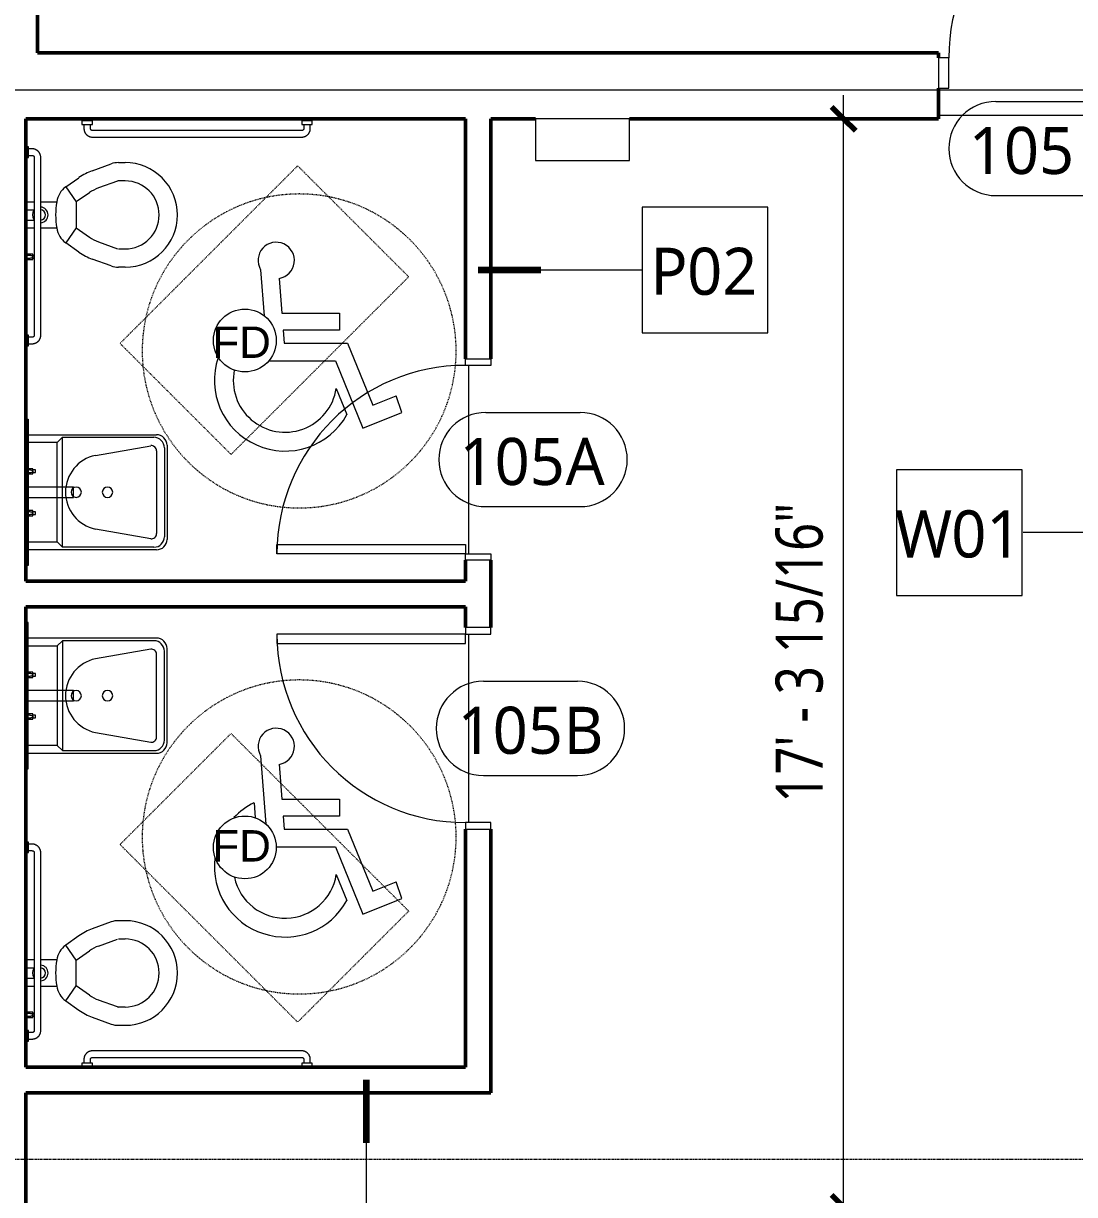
# Model space of a CAD drawing. Header units: inches. Extents: x -1548 to 1644, y -860 to 924.
# Drawn here: x -469.8 to -269, y 223.7 to 447.5 of the extents above; entities that cross this region are included whole.
import ezdxf

# ---------------------------------------------------------------- set-up
doc = ezdxf.new("R2010")
doc.units = ezdxf.units.IN
doc.header["$MEASUREMENT"] = 0
doc.linetypes.add('Dash', pattern=[0.25, 0.125, -0.125])
doc.linetypes.add('Grid Line', pattern=[0.875, 0.5, -0.125, 0.125, -0.125])
for name, color, linetype, lineweight in [('A-ANNO-DIMS', 211, 'Continuous', 9), ('A-ANNO-DIMS-96', 211, 'Continuous', 9), ('A-ANNO-NOTE', 131, 'Continuous', 9), ('A-DOOR', 31, 'Continuous', 13), ('A-DOOR-FRAM', 31, 'Continuous', 20), ('A-DOOR-IDEN', 31, 'Continuous', 9), ('A-FLOR', 192, 'Continuous', 13), ('A-WALL', 113, 'Continuous', 13), ('A-WALL-IDEN', 211, 'Continuous', 9), ('E-ARBL-BNDY', 71, 'Continuous', 9), ('I-WALL', 2, 'Continuous', 13), ('P-EQPM', 6, 'Continuous', 9), ('P-SANR-FIXT', 6, 'Continuous', 9), ('Q-SPCQ', 91, 'Continuous', 9), ('S-GRID', 1, 'Continuous', 9)]:
    doc.layers.add(name, color=color, linetype=linetype, lineweight=lineweight)
doc.styles.add('Arial_1', font='arial.ttf', dxfattribs={"height": 6})
doc.styles.add('Trebuchet MS', font='trebuc.ttf', dxfattribs={"width": 0.8, "height": 9})
doc.styles.add('Trebuchet MS_1', font='trebuc.ttf', dxfattribs={"height": 9})
doc.dimstyles.new('Linear_-_3_32__Trebuchet_MS', dxfattribs={"dimscale": 12, "dimtxt": 9.278558, "dimasz": 0.375, "dimexe": 0.5, "dimexo": 0.5, "dimgap": 0.125, "dimtad": 1, "dimdec": 4, "dimrnd": 0.0625, "dimzin": 3, "dimdsep": 46, "dimlunit": 4, "dimtxsty": 'Trebuchet MS', "dimblk1": 'OBLIQUE', "dimblk2": 'OBLIQUE', "dimsah": 1, "dimcen": 0.09, "dimdle": 0.375, "dimazin": 0, "dimtfac": 1, "dimtdec": 4, "dimtix": 1, "dimtmove": 0, "dimatfit": 3, "dimfxl": 1, "dimtvp": 1, "dimfrac": 2, "dimtolj": 1, "dimtzin": 0, "dimarcsym": 2})

# ---------------------------------------------------------------- blocks, each defined once
blk = doc.blocks.new('Snowdon Towers Sample Electrical_rvt-1-L1')
at = {"layer": 'E-ARBL-BNDY', "color": 253}
blk.add_line((107, 434.81), (-476.38, 434.81), dxfattribs=at)
blk = doc.blocks.new('SinkConnection - Retail Sink-V88-L1')
at = {"layer": 'P-SANR-FIXT', "color": 7}
for p, q in [((-4.5, -0.62), (-4.5, -2)), ((-4.5, -2), (-3.5, -2)), ((-4.25, -2), (-4.25, -2.5)), ((-3.75, -2.5), (-3.75, -2)), ((-3.5, -2), (-3.5, -0.62)), ((-1, -0.62), (-1, -9.75)), ((1, -9.75), (1, -0.62)), ((3.5, -0.62), (3.5, -2)), ((3.5, -2), (4.5, -2)), ((3.75, -2), (3.75, -2.5)), ((4.25, -2.5), (4.25, -2)), ((4.5, -2), (4.5, -0.62)), ((-4.25, -2.5), (-4.24, -2.5)), ((-4.25, -2.5), (-3.75, -2.5)), ((-3.76, -2.5), (-3.75, -2.5)), ((3.75, -2.5), (4.25, -2.5)), ((3.75, -2.5), (3.76, -2.5)), ((4.24, -2.5), (4.25, -2.5)), ((-1, -9.75), (1, -9.75))]:
    blk.add_line(p, q, dxfattribs=at)
at = {"layer": 'P-SANR-FIXT', "color": 7, "flags": 128}
for points in [[(-4.15, -0.64), (-4.18, -0.72), (-4.2, -0.81), (-4.22, -0.91), (-4.24, -1.02), (-4.25, -1.13), (-4.25, -1.25), (-4.25, -1.37), (-4.24, -1.48), (-4.22, -1.59), (-4.2, -1.69), (-4.18, -1.78), (-4.15, -1.86), (-4.11, -1.92), (-4.08, -1.96), (-4.04, -1.99), (-4, -2)], [(-4, -2), (-4.04, -1.99), (-4.08, -1.96)], [(-4, -2), (-3.96, -1.99), (-3.92, -1.96), (-3.89, -1.92), (-3.85, -1.86), (-3.82, -1.78), (-3.8, -1.69), (-3.78, -1.59), (-3.76, -1.48), (-3.75, -1.37), (-3.75, -1.25), (-3.75, -1.13), (-3.76, -1.02), (-3.78, -0.91), (-3.8, -0.81), (-3.82, -0.72), (-3.85, -0.64)], [(-3.89, -1.92), (-3.92, -1.96), (-3.96, -1.99), (-4, -2)], [(3.85, -0.64), (3.82, -0.72), (3.8, -0.81), (3.78, -0.91), (3.76, -1.02), (3.75, -1.13), (3.75, -1.25), (3.75, -1.37), (3.76, -1.48), (3.78, -1.59), (3.8, -1.69), (3.82, -1.78), (3.85, -1.86), (3.89, -1.92), (3.92, -1.96), (3.96, -1.99), (4, -2)], [(4, -2), (3.96, -1.99), (3.92, -1.96), (3.89, -1.92)], [(4, -2), (4.04, -1.99), (4.08, -1.96), (4.11, -1.92), (4.15, -1.86), (4.18, -1.78), (4.2, -1.69), (4.22, -1.59), (4.24, -1.48), (4.25, -1.37), (4.25, -1.25), (4.25, -1.13), (4.24, -1.02), (4.22, -0.91), (4.2, -0.81), (4.18, -0.72), (4.15, -0.64)], [(4.08, -1.96), (4.04, -1.99), (4, -2)]]:
    blk.add_lwpolyline(points, dxfattribs=at)
at = {"layer": 'P-SANR-FIXT', "color": 7}
for start, end in [(360, 180), (180, 360)]:
    blk.add_arc((0, -16.25), 1, start, end, dxfattribs=at)
blk = doc.blocks.new('WaterClosetConnection - Water Closet Connection-V89-L1')
at = {"layer": 'P-SANR-FIXT', "color": 7}
for p, q in [((-8.5, -0.62), (-8.5, -2)), ((-8.5, -2), (-7.5, -2)), ((-8.25, -2), (-8.25, -2.25)), ((-7.75, -2.25), (-7.75, -2)), ((-7.5, -2), (-7.5, -0.62))]:
    blk.add_line(p, q, dxfattribs=at)
at = {"layer": 'P-SANR-FIXT', "color": 7, "flags": 128}
for points in [[(-8.15, -0.64), (-8.18, -0.72), (-8.2, -0.81), (-8.22, -0.91), (-8.24, -1.02), (-8.25, -1.13), (-8.25, -1.25), (-8.25, -1.37), (-8.24, -1.48), (-8.22, -1.59), (-8.2, -1.69), (-8.18, -1.78), (-8.15, -1.86), (-8.11, -1.92), (-8.08, -1.96), (-8.04, -1.99), (-8, -2)], [(-8, -2), (-8.04, -1.99), (-8.08, -1.96)], [(-8, -2), (-7.96, -1.99), (-7.92, -1.96), (-7.89, -1.92), (-7.85, -1.86), (-7.82, -1.78), (-7.8, -1.69), (-7.78, -1.59), (-7.76, -1.48), (-7.75, -1.37), (-7.75, -1.25), (-7.75, -1.13), (-7.76, -1.02), (-7.78, -0.91), (-7.8, -0.81), (-7.82, -0.72), (-7.85, -0.64)], [(-7.89, -1.92), (-7.92, -1.96), (-7.96, -1.99), (-8, -2)]]:
    blk.add_lwpolyline(points, dxfattribs=at)
blk = doc.blocks.new('Water Heater - Tankless - 0_6 Gallon-1668815-L1')
at = {"layer": 'P-EQPM', "color": 7}
for p, q in [((262, 500.375), (244, 500.375)), ((244, 500.375), (244, 492.375)), ((262, 492.375), (262, 500.375)), ((244, 492.375), (262, 492.375))]:
    blk.add_line(p, q, dxfattribs=at)
blk = doc.blocks.new('Snowdon Towers Sample Plumbing_rvt-1-L1')
at = {"layer": 'P-EQPM', "color": 90, "lineweight": 9}
blk.add_blockref('Water Heater - Tankless - 0_6 Gallon-1668815-L1', (-616, -71.06), dxfattribs=at)
at = {"layer": 'P-SANR-FIXT', "color": 90, "lineweight": 9}
for name, p, rotation in [('WaterClosetConnection - Water Closet Connection-V89-L1', (-470, 410.94), 90.000000000005), ('SinkConnection - Retail Sink-V88-L1', (-470, 357.94), 89.99999999999991), ('SinkConnection - Retail Sink-V88-L1', (-470, 319.06), 89.99999999999991), ('WaterClosetConnection - Water Closet Connection-V89-L1', (-470, 266.06), 90.00000000000026)]:
    blk.add_blockref(name, p, dxfattribs=dict(at, rotation=rotation))
blk = doc.blocks.new('Door-Passage-Single-Flush - 36_ x 96_ _Exterior_-2162730-L1')
at = {"layer": 'A-DOOR', "lineweight": 20}
for p, q in [((18, 41.5625), (16.25, 41.5625)), ((16.25, 41.5625), (16.25, 5.5625)), ((18, 5.5625), (18, 41.5625)), ((16.25, 5.5625), (18, 5.5625))]:
    blk.add_line(p, q, dxfattribs=at)
at = {"layer": 'A-DOOR', "lineweight": 9}
blk.add_arc((18, 5.5625), 36, 90, 180, dxfattribs=at)
at = {"layer": 'A-DOOR-FRAM'}
for p, q in [((-18, 5.5625), (-20, 5.5625)), ((-20, 5.5625), (-20, -0.1875)), ((-18, -0.1875), (-18, 5.5625)), ((18, 5.5625), (18, -0.1875)), ((20, 5.5625), (18, 5.5625)), ((20, -0.1875), (20, 5.5625)), ((-20, -0.1875), (-18, -0.1875)), ((18, -0.1875), (20, -0.1875))]:
    blk.add_line(p, q, dxfattribs=at)
blk = doc.blocks.new('Door-Passage-Single-Flush - 36_ x 84_-2162751-L1')
at = {"layer": 'A-DOOR', "lineweight": 20}
for p, q in [((18, 38.6875), (16.25, 38.6875)), ((16.25, 38.6875), (16.25, 2.6875)), ((18, 2.6875), (18, 38.6875)), ((16.25, 2.6875), (18, 2.6875))]:
    blk.add_line(p, q, dxfattribs=at)
at = {"layer": 'A-DOOR', "lineweight": 9}
blk.add_arc((18, 2.6875), 36, 90, 180, dxfattribs=at)
at = {"layer": 'A-DOOR-FRAM'}
for p, q in [((-18, 2.6875), (-19.25, 2.6875)), ((-19.25, 2.6875), (-19.25, -2.1875)), ((-18, -2.1875), (-18, 2.6875)), ((19.25, 2.6875), (18, 2.6875)), ((18, 2.6875), (18, -2.1875)), ((19.25, -2.1875), (19.25, 2.6875)), ((-19.25, -2.1875), (-18, -2.1875)), ((18, -2.1875), (19.25, -2.1875))]:
    blk.add_line(p, q, dxfattribs=at)
blk = doc.blocks.new('Door-Passage-Single-Flush - 36_ x 84_-2162750-L1')
at = {"layer": 'A-DOOR', "lineweight": 20}
for p, q in [((16.25, -2.6875), (18, -2.6875)), ((16.25, -38.6875), (16.25, -2.6875)), ((18, -2.6875), (18, -38.6875)), ((18, -38.6875), (16.25, -38.6875))]:
    blk.add_line(p, q, dxfattribs=at)
at = {"layer": 'A-DOOR', "lineweight": 9}
blk.add_arc((18, -2.6875), 36, 180, 270, dxfattribs=at)
at = {"layer": 'A-DOOR-FRAM'}
for p, q in [((-19.25, 2.1875), (-18, 2.1875)), ((-19.25, -2.6875), (-19.25, 2.1875)), ((-18, 2.1875), (-18, -2.6875)), ((18, 2.1875), (19.25, 2.1875)), ((18, -2.6875), (18, 2.1875)), ((19.25, 2.1875), (19.25, -2.6875)), ((-18, -2.6875), (-19.25, -2.6875)), ((19.25, -2.6875), (18, -2.6875))]:
    blk.add_line(p, q, dxfattribs=at)
blk = doc.blocks.new('Grab Bar - Grab Bar-474464-L1')
at = {"layer": 'Q-SPCQ'}
for p, q in [((-0.75, 54.62), (-1.5, 54.62)), ((0, 55), (-0.75, 55)), ((-0.75, 55), (-0.75, 53)), ((-3.13, 53), (-3.13, 13)), ((-1.88, 13), (-1.88, 53)), ((-1.5, 53.37), (-0.75, 53.37)), ((-0.75, 53), (0, 53)), ((-0.75, 12.62), (-1.5, 12.62)), ((-1.5, 11.37), (-0.75, 11.37)), ((0, 13), (-0.75, 13)), ((-0.75, 13), (-0.75, 11)), ((-0.75, 11), (0, 11)), ((-7, 3.12), (-41, 3.12)), ((-43, 0.75), (-43, 0.25)), ((-41, 0.75), (-43, 0.75)), ((-42.63, 1.5), (-42.63, 0.75)), ((-41.38, 0.75), (-41.38, 1.5)), ((-41, 1.87), (-7, 1.87)), ((-41, 0.25), (-41, 0.75)), ((-7, 0.75), (-7, 0.25)), ((-5, 0.75), (-7, 0.75)), ((-6.63, 1.5), (-6.63, 0.75)), ((-5.38, 0.75), (-5.38, 1.5)), ((-5, 0.25), (-5, 0.75))]:
    blk.add_line(p, q, dxfattribs=at)
at = {"layer": 'Q-SPCQ', "flags": 128}
for points in [[(-1.5, 54.62), (-1.56, 54.62), (-1.63, 54.62), (-1.69, 54.61), (-1.76, 54.6), (-1.82, 54.59), (-1.89, 54.58), (-1.95, 54.56), (-2.01, 54.54), (-2.07, 54.52), (-2.13, 54.5), (-2.19, 54.47), (-2.25, 54.44), (-2.31, 54.41), (-2.36, 54.38), (-2.42, 54.34), (-2.47, 54.3), (-2.52, 54.26), (-2.57, 54.22), (-2.62, 54.18), (-2.67, 54.13), (-2.71, 54.08), (-2.75, 54.04), (-2.79, 53.98), (-2.83, 53.93), (-2.87, 53.88), (-2.9, 53.82), (-2.93, 53.77), (-2.96, 53.71), (-2.99, 53.65), (-3.01, 53.59), (-3.04, 53.53), (-3.06, 53.47), (-3.07, 53.4), (-3.09, 53.34), (-3.1, 53.28), (-3.11, 53.21), (-3.12, 53.15), (-3.12, 53.08), (-3.13, 53.02), (-3.13, 53)], [(-1.88, 53), (-1.87, 53.01), (-1.87, 53.03), (-1.87, 53.04), (-1.87, 53.06), (-1.87, 53.07), (-1.86, 53.09), (-1.86, 53.1), (-1.86, 53.12), (-1.85, 53.13), (-1.85, 53.15), (-1.84, 53.16), (-1.83, 53.17), (-1.83, 53.19), (-1.82, 53.2), (-1.81, 53.21), (-1.8, 53.22), (-1.79, 53.24), (-1.78, 53.25), (-1.77, 53.26), (-1.76, 53.27), (-1.75, 53.28), (-1.74, 53.29), (-1.73, 53.3), (-1.72, 53.31), (-1.7, 53.32), (-1.69, 53.32), (-1.68, 53.33), (-1.66, 53.34), (-1.65, 53.34), (-1.64, 53.35), (-1.62, 53.35), (-1.61, 53.36), (-1.59, 53.36), (-1.58, 53.37), (-1.56, 53.37), (-1.55, 53.37), (-1.53, 53.37), (-1.52, 53.37), (-1.5, 53.37), (-1.5, 53.37)], [(-3.13, 13), (-3.12, 12.94), (-3.12, 12.87), (-3.11, 12.81), (-3.1, 12.74), (-3.09, 12.68), (-3.08, 12.61), (-3.06, 12.55), (-3.04, 12.49), (-3.02, 12.43), (-3, 12.37), (-2.97, 12.31), (-2.94, 12.25), (-2.91, 12.19), (-2.88, 12.14), (-2.84, 12.08), (-2.8, 12.03), (-2.76, 11.98), (-2.72, 11.93), (-2.68, 11.88), (-2.63, 11.83), (-2.58, 11.79), (-2.54, 11.75), (-2.48, 11.71), (-2.43, 11.67), (-2.38, 11.63), (-2.32, 11.6), (-2.27, 11.57), (-2.21, 11.54), (-2.15, 11.51), (-2.09, 11.49), (-2.03, 11.46), (-1.97, 11.44), (-1.9, 11.43), (-1.84, 11.41), (-1.78, 11.4), (-1.71, 11.39), (-1.65, 11.38), (-1.58, 11.38), (-1.52, 11.37), (-1.5, 11.37)], [(-1.5, 12.62), (-1.51, 12.63), (-1.53, 12.63), (-1.54, 12.63), (-1.56, 12.63), (-1.57, 12.63), (-1.59, 12.64), (-1.6, 12.64), (-1.62, 12.64), (-1.63, 12.65), (-1.65, 12.65), (-1.66, 12.66), (-1.67, 12.67), (-1.69, 12.67), (-1.7, 12.68), (-1.71, 12.69), (-1.72, 12.7), (-1.74, 12.71), (-1.75, 12.72), (-1.76, 12.73), (-1.77, 12.74), (-1.78, 12.75), (-1.79, 12.76), (-1.8, 12.77), (-1.81, 12.78), (-1.82, 12.8), (-1.82, 12.81), (-1.83, 12.82), (-1.84, 12.84), (-1.84, 12.85), (-1.85, 12.86), (-1.85, 12.88), (-1.86, 12.89), (-1.86, 12.91), (-1.87, 12.92), (-1.87, 12.94), (-1.87, 12.95), (-1.87, 12.97), (-1.87, 12.98), (-1.88, 13), (-1.88, 13)], [(-41, 3.12), (-41.06, 3.12), (-41.13, 3.12), (-41.19, 3.11), (-41.26, 3.1), (-41.32, 3.09), (-41.39, 3.08), (-41.45, 3.06), (-41.51, 3.04), (-41.57, 3.02), (-41.63, 3), (-41.69, 2.97), (-41.75, 2.94), (-41.81, 2.91), (-41.86, 2.88), (-41.92, 2.84), (-41.97, 2.8), (-42.02, 2.76), (-42.07, 2.72), (-42.12, 2.68), (-42.17, 2.63), (-42.21, 2.58), (-42.25, 2.54), (-42.29, 2.48), (-42.33, 2.43), (-42.37, 2.38), (-42.4, 2.32), (-42.43, 2.27), (-42.46, 2.21), (-42.49, 2.15), (-42.51, 2.09), (-42.54, 2.03), (-42.56, 1.97), (-42.57, 1.9), (-42.59, 1.84), (-42.6, 1.78), (-42.61, 1.71), (-42.62, 1.65), (-42.62, 1.58), (-42.63, 1.52), (-42.63, 1.5)], [(-5.38, 1.5), (-5.38, 1.56), (-5.38, 1.63), (-5.39, 1.69), (-5.4, 1.76), (-5.41, 1.82), (-5.42, 1.89), (-5.44, 1.95), (-5.46, 2.01), (-5.48, 2.07), (-5.5, 2.13), (-5.53, 2.19), (-5.56, 2.25), (-5.59, 2.31), (-5.62, 2.36), (-5.66, 2.42), (-5.7, 2.47), (-5.74, 2.52), (-5.78, 2.57), (-5.82, 2.62), (-5.87, 2.67), (-5.92, 2.71), (-5.96, 2.75), (-6.02, 2.79), (-6.07, 2.83), (-6.12, 2.87), (-6.18, 2.9), (-6.23, 2.93), (-6.29, 2.96), (-6.35, 2.99), (-6.41, 3.01), (-6.47, 3.04), (-6.53, 3.06), (-6.6, 3.07), (-6.66, 3.09), (-6.72, 3.1), (-6.79, 3.11), (-6.85, 3.12), (-6.92, 3.12), (-6.98, 3.12), (-7, 3.12)], [(-41.38, 1.5), (-41.37, 1.51), (-41.37, 1.53), (-41.37, 1.54), (-41.37, 1.56), (-41.37, 1.57), (-41.36, 1.59), (-41.36, 1.6), (-41.36, 1.62), (-41.35, 1.63), (-41.35, 1.65), (-41.34, 1.66), (-41.33, 1.67), (-41.33, 1.69), (-41.32, 1.7), (-41.31, 1.71), (-41.3, 1.72), (-41.29, 1.74), (-41.28, 1.75), (-41.27, 1.76), (-41.26, 1.77), (-41.25, 1.78), (-41.24, 1.79), (-41.23, 1.8), (-41.22, 1.81), (-41.2, 1.82), (-41.19, 1.82), (-41.18, 1.83), (-41.16, 1.84), (-41.15, 1.84), (-41.14, 1.85), (-41.12, 1.85), (-41.11, 1.86), (-41.09, 1.86), (-41.08, 1.87), (-41.06, 1.87), (-41.05, 1.87), (-41.03, 1.87), (-41.02, 1.87), (-41, 1.87), (-41, 1.87)], [(-7, 1.87), (-6.99, 1.87), (-6.97, 1.87), (-6.96, 1.87), (-6.94, 1.87), (-6.93, 1.87), (-6.91, 1.86), (-6.9, 1.86), (-6.88, 1.86), (-6.87, 1.85), (-6.85, 1.85), (-6.84, 1.84), (-6.83, 1.83), (-6.81, 1.83), (-6.8, 1.82), (-6.79, 1.81), (-6.78, 1.8), (-6.76, 1.79), (-6.75, 1.78), (-6.74, 1.77), (-6.73, 1.76), (-6.72, 1.75), (-6.71, 1.74), (-6.7, 1.73), (-6.69, 1.72), (-6.68, 1.7), (-6.68, 1.69), (-6.67, 1.68), (-6.66, 1.66), (-6.66, 1.65), (-6.65, 1.64), (-6.65, 1.62), (-6.64, 1.61), (-6.64, 1.59), (-6.63, 1.58), (-6.63, 1.56), (-6.63, 1.55), (-6.63, 1.53), (-6.63, 1.52), (-6.63, 1.5), (-6.63, 1.5)]]:
    blk.add_lwpolyline(points, dxfattribs=at)
blk = doc.blocks.new('Toilet-Commercial-Wall-3D - 19_ Seat Height-1388863-L1')
at = {"layer": 'P-SANR-FIXT'}
for p, q in [((5.94, 20.56), (5.94, 19.27)), ((9.44, 19.27), (9.44, 20.56)), ((22.44, 20.56), (22.44, 19.27)), ((25.94, 19.27), (25.94, 20.56)), ((10.79, 15.48), (9.47, 19.1)), ((22.41, 19.1), (21.1, 15.48)), ((6.18, 17.9), (7.5, 14.29)), ((24.38, 14.29), (25.7, 17.9)), ((13.47, 11.21), (11.69, 13.75)), ((20.19, 13.75), (18.42, 11.21)), ((8.82, 11.74), (10.6, 9.2)), ((13.47, 11.21), (10.6, 9.2)), ((18.42, 11.21), (13.47, 11.21)), ((21.28, 9.2), (18.42, 11.21)), ((21.28, 9.2), (23.06, 11.74)), ((13.44, 7.52), (13.44, 4.44)), ((18.44, 4.43), (18.44, 7.52)), ((13.44, 3.19), (13.44, 1.56)), ((14.94, 1.56), (14.94, 3.19)), ((16.94, 1.56), (16.94, 3.19)), ((18.44, 1.56), (18.44, 3.19))]:
    blk.add_line(p, q, dxfattribs=at)
for centre, radius, start, end in [((15.94, 20.56), 10, 90, 180), ((15.94, 20.56), 10, 0, 90), ((15.94, 20.56), 6.5, 90, 180), ((15.94, 20.56), 6.5, 0, 90), ((9.94, 19.27), 4, 180, 200), ((21.94, 19.27), 0.5, 340, 0), ((21.94, 19.27), 4, 340, 0), ((17.83, 18.05), 11, 200, 215), ((17.83, 18.05), 7.5, 200, 215), ((14.05, 18.05), 7.5, 325, 340), ((14.05, 18.05), 11, 325, 340), ((13.88, 11.5), 4, 215, 263.7549), ((18.01, 11.5), 4, 276.2451, 325), ((15.94, 19.89), 12.62, 258.5767, 281.4233), ((15.94, 4.34), 1.5, 3.6482, 175.9977), ((15.94, 4.34), 0.996, 5.9913, 174.0087), ((15.94, 4.34), 1.5, 233.8578, 306.1422)]:
    blk.add_arc(centre, radius, start, end, dxfattribs=at)
blk = doc.blocks.new('Sink-Wall-Barrier Free-3D - 22_ x 27_-1836765-L1')
at = {"layer": 'P-SANR-FIXT'}
for p, q in [((22.06, 25.56), (4.06, 25.56)), ((21.56, 25.06), (4.56, 25.06)), ((2.06, 23.56), (2.06, -1.44)), ((2.56, 23.06), (2.56, 5.56)), ((4.15, 22.48), (6.02, 11.89)), ((20.97, 23.56), (5.15, 23.56)), ((20.1, 11.89), (21.96, 22.48)), ((23.56, 5.56), (23.56, 23.06)), ((24.06, -1.44), (24.06, 23.56)), ((2.56, 5.56), (3.56, 4.56)), ((2.56, 5.56), (23.56, 5.56)), ((3.56, 4.56), (22.56, 4.56)), ((3.56, -1.44), (3.56, 4.56)), ((23.56, 5.56), (22.56, 4.56)), ((22.56, 4.56), (22.56, -1.44))]:
    blk.add_line(p, q, dxfattribs=at)
for centre, radius, start, end in [((4.06, 23.56), 2, 90, 180), ((4.56, 23.06), 2, 90, 180), ((21.56, 23.06), 2, 0, 90), ((22.06, 23.56), 2, 0, 90), ((5.15, 22.56), 1, 90, 185), ((20.97, 22.56), 1, 355, 90), ((13.06, 13.35), 7.19, 191.7466, 348.2534), ((13.06, 8.21), 0.985, 0, 180), ((13.06, 8.21), 0.985, 180, 0)]:
    blk.add_arc(centre, radius, start, end, dxfattribs=at)
blk = doc.blocks.new('Mirror - 28_ x 48_-1859296-L1')
at = {"layer": 'Q-SPCQ'}
for p, q in [((14.96, 2.06), (-13.04, 2.06)), ((-13.04, 2.06), (-13.04, 1.56)), ((-13.04, 1.56), (14.96, 1.56)), ((14.96, 1.56), (14.96, 2.06))]:
    blk.add_line(p, q, dxfattribs=at)
blk = doc.blocks.new('Grab Bar - Grab Bar-V40-L1')
at = {"layer": 'Q-SPCQ'}
for p, q in [((-43, -0.25), (-43, -0.75)), ((-43, -0.75), (-41, -0.75)), ((-42.62, -0.75), (-42.62, -1.5)), ((-41.37, -1.5), (-41.37, -0.75)), ((-41, -0.75), (-41, -0.25)), ((-7, -1.87), (-41, -1.87)), ((-7, -0.25), (-7, -0.75)), ((-7, -0.75), (-5, -0.75)), ((-6.62, -0.75), (-6.62, -1.5)), ((-5.38, -1.5), (-5.38, -0.75)), ((-5, -0.75), (-5, -0.25)), ((-41, -3.12), (-7, -3.12)), ((0, -11), (-0.75, -11)), ((-0.75, -11), (-0.75, -13)), ((0, -13), (0, -11)), ((-3.12, -13), (-3.12, -53)), ((-1.87, -53), (-1.87, -13)), ((-0.75, -11.37), (-1.5, -11.37)), ((-1.5, -12.63), (-0.75, -12.63)), ((-0.75, -13), (0, -13)), ((-0.75, -53.37), (-1.5, -53.37)), ((0, -53), (-0.75, -53)), ((-0.75, -53), (-0.75, -55)), ((0, -55), (0, -53)), ((-1.5, -54.62), (-0.75, -54.62)), ((-0.75, -55), (0, -55))]:
    blk.add_line(p, q, dxfattribs=at)
at = {"layer": 'Q-SPCQ', "flags": 128}
for points in [[(-42.62, -1.5), (-42.62, -1.56), (-42.62, -1.63), (-42.61, -1.69), (-42.6, -1.76), (-42.59, -1.82), (-42.58, -1.89), (-42.56, -1.95), (-42.54, -2.01), (-42.52, -2.07), (-42.5, -2.13), (-42.47, -2.19), (-42.44, -2.25), (-42.41, -2.31), (-42.38, -2.36), (-42.34, -2.42), (-42.3, -2.47), (-42.26, -2.52), (-42.22, -2.57), (-42.18, -2.62), (-42.13, -2.67), (-42.08, -2.71), (-42.04, -2.75), (-41.98, -2.79), (-41.93, -2.83), (-41.88, -2.87), (-41.82, -2.9), (-41.77, -2.93), (-41.71, -2.96), (-41.65, -2.99), (-41.59, -3.01), (-41.53, -3.04), (-41.47, -3.06), (-41.4, -3.07), (-41.34, -3.09), (-41.28, -3.1), (-41.21, -3.11), (-41.15, -3.12), (-41.08, -3.12), (-41.02, -3.12), (-41, -3.12)], [(-41, -1.87), (-41.01, -1.87), (-41.03, -1.87), (-41.04, -1.87), (-41.06, -1.87), (-41.07, -1.87), (-41.09, -1.86), (-41.1, -1.86), (-41.12, -1.86), (-41.13, -1.85), (-41.15, -1.85), (-41.16, -1.84), (-41.17, -1.83), (-41.19, -1.83), (-41.2, -1.82), (-41.21, -1.81), (-41.22, -1.8), (-41.24, -1.79), (-41.25, -1.78), (-41.26, -1.77), (-41.27, -1.76), (-41.28, -1.75), (-41.29, -1.74), (-41.3, -1.73), (-41.31, -1.72), (-41.32, -1.7), (-41.32, -1.69), (-41.33, -1.68), (-41.34, -1.66), (-41.34, -1.65), (-41.35, -1.64), (-41.35, -1.62), (-41.36, -1.61), (-41.36, -1.59), (-41.37, -1.58), (-41.37, -1.56), (-41.37, -1.55), (-41.37, -1.53), (-41.37, -1.52), (-41.37, -1.5), (-41.37, -1.5)], [(-6.62, -1.5), (-6.63, -1.51), (-6.63, -1.53), (-6.63, -1.54), (-6.63, -1.56), (-6.63, -1.57), (-6.64, -1.59), (-6.64, -1.6), (-6.64, -1.62), (-6.65, -1.63), (-6.65, -1.65), (-6.66, -1.66), (-6.67, -1.67), (-6.67, -1.69), (-6.68, -1.7), (-6.69, -1.71), (-6.7, -1.72), (-6.71, -1.74), (-6.72, -1.75), (-6.73, -1.76), (-6.74, -1.77), (-6.75, -1.78), (-6.76, -1.79), (-6.77, -1.8), (-6.78, -1.81), (-6.8, -1.82), (-6.81, -1.82), (-6.82, -1.83), (-6.84, -1.84), (-6.85, -1.84), (-6.86, -1.85), (-6.88, -1.85), (-6.89, -1.86), (-6.91, -1.86), (-6.92, -1.87), (-6.94, -1.87), (-6.95, -1.87), (-6.97, -1.87), (-6.98, -1.87), (-7, -1.87), (-7, -1.87)], [(-7, -3.12), (-6.94, -3.12), (-6.87, -3.12), (-6.81, -3.11), (-6.74, -3.1), (-6.68, -3.09), (-6.61, -3.08), (-6.55, -3.06), (-6.49, -3.04), (-6.43, -3.02), (-6.37, -3), (-6.31, -2.97), (-6.25, -2.94), (-6.19, -2.91), (-6.14, -2.88), (-6.08, -2.84), (-6.03, -2.8), (-5.98, -2.76), (-5.93, -2.72), (-5.88, -2.68), (-5.83, -2.63), (-5.79, -2.58), (-5.75, -2.54), (-5.71, -2.48), (-5.67, -2.43), (-5.63, -2.38), (-5.6, -2.32), (-5.57, -2.27), (-5.54, -2.21), (-5.51, -2.15), (-5.49, -2.09), (-5.46, -2.03), (-5.44, -1.97), (-5.43, -1.9), (-5.41, -1.84), (-5.4, -1.78), (-5.39, -1.71), (-5.38, -1.65), (-5.38, -1.58), (-5.38, -1.52), (-5.38, -1.5)], [(-1.5, -11.37), (-1.56, -11.38), (-1.63, -11.38), (-1.69, -11.39), (-1.76, -11.4), (-1.82, -11.41), (-1.89, -11.42), (-1.95, -11.44), (-2.01, -11.46), (-2.07, -11.48), (-2.13, -11.5), (-2.19, -11.53), (-2.25, -11.56), (-2.31, -11.59), (-2.36, -11.62), (-2.42, -11.66), (-2.47, -11.7), (-2.52, -11.74), (-2.57, -11.78), (-2.62, -11.82), (-2.67, -11.87), (-2.71, -11.92), (-2.75, -11.96), (-2.79, -12.02), (-2.83, -12.07), (-2.87, -12.12), (-2.9, -12.18), (-2.93, -12.23), (-2.96, -12.29), (-2.99, -12.35), (-3.01, -12.41), (-3.04, -12.47), (-3.06, -12.53), (-3.07, -12.6), (-3.09, -12.66), (-3.1, -12.72), (-3.11, -12.79), (-3.12, -12.85), (-3.12, -12.92), (-3.12, -12.98), (-3.12, -13)], [(-1.87, -13), (-1.87, -12.99), (-1.87, -12.97), (-1.87, -12.96), (-1.87, -12.94), (-1.87, -12.93), (-1.86, -12.91), (-1.86, -12.9), (-1.86, -12.88), (-1.85, -12.87), (-1.85, -12.85), (-1.84, -12.84), (-1.83, -12.83), (-1.83, -12.81), (-1.82, -12.8), (-1.81, -12.79), (-1.8, -12.78), (-1.79, -12.76), (-1.78, -12.75), (-1.77, -12.74), (-1.76, -12.73), (-1.75, -12.72), (-1.74, -12.71), (-1.73, -12.7), (-1.72, -12.69), (-1.7, -12.68), (-1.69, -12.68), (-1.68, -12.67), (-1.66, -12.66), (-1.65, -12.66), (-1.64, -12.65), (-1.62, -12.65), (-1.61, -12.64), (-1.59, -12.64), (-1.58, -12.63), (-1.56, -12.63), (-1.55, -12.63), (-1.53, -12.63), (-1.52, -12.63), (-1.5, -12.63), (-1.5, -12.63)], [(-3.12, -53), (-3.12, -53.06), (-3.12, -53.13), (-3.11, -53.19), (-3.1, -53.26), (-3.09, -53.32), (-3.08, -53.39), (-3.06, -53.45), (-3.04, -53.51), (-3.02, -53.57), (-3, -53.63), (-2.97, -53.69), (-2.94, -53.75), (-2.91, -53.81), (-2.88, -53.86), (-2.84, -53.92), (-2.8, -53.97), (-2.76, -54.02), (-2.72, -54.07), (-2.68, -54.12), (-2.63, -54.17), (-2.58, -54.21), (-2.54, -54.25), (-2.48, -54.29), (-2.43, -54.33), (-2.38, -54.37), (-2.32, -54.4), (-2.27, -54.43), (-2.21, -54.46), (-2.15, -54.49), (-2.09, -54.51), (-2.03, -54.54), (-1.97, -54.56), (-1.9, -54.57), (-1.84, -54.59), (-1.78, -54.6), (-1.71, -54.61), (-1.65, -54.62), (-1.58, -54.62), (-1.52, -54.62), (-1.5, -54.62)], [(-1.5, -53.37), (-1.51, -53.37), (-1.53, -53.37), (-1.54, -53.37), (-1.56, -53.37), (-1.57, -53.37), (-1.59, -53.36), (-1.6, -53.36), (-1.62, -53.36), (-1.63, -53.35), (-1.65, -53.35), (-1.66, -53.34), (-1.67, -53.33), (-1.69, -53.33), (-1.7, -53.32), (-1.71, -53.31), (-1.72, -53.3), (-1.74, -53.29), (-1.75, -53.28), (-1.76, -53.27), (-1.77, -53.26), (-1.78, -53.25), (-1.79, -53.24), (-1.8, -53.23), (-1.81, -53.22), (-1.82, -53.2), (-1.82, -53.19), (-1.83, -53.18), (-1.84, -53.16), (-1.84, -53.15), (-1.85, -53.14), (-1.85, -53.12), (-1.86, -53.11), (-1.86, -53.09), (-1.87, -53.08), (-1.87, -53.06), (-1.87, -53.05), (-1.87, -53.03), (-1.87, -53.02), (-1.87, -53), (-1.87, -53)]]:
    blk.add_lwpolyline(points, dxfattribs=at)
blk = doc.blocks.new('Toilet-Commercial-Wall-3D - 19_ Seat Height-1388864-L1')
at = {"layer": 'P-SANR-FIXT'}
for p, q in [((13.44, -3.19), (13.44, -1.56)), ((14.94, -1.56), (14.94, -3.19)), ((16.94, -1.56), (16.94, -3.19)), ((18.44, -1.56), (18.44, -3.19)), ((13.44, -7.52), (13.44, -4.44)), ((18.44, -4.43), (18.44, -7.52)), ((8.82, -11.74), (10.6, -9.2)), ((13.47, -11.21), (10.6, -9.2)), ((21.28, -9.2), (18.42, -11.21)), ((21.28, -9.2), (23.06, -11.74)), ((13.47, -11.21), (11.69, -13.75)), ((18.42, -11.21), (13.47, -11.21)), ((20.19, -13.75), (18.42, -11.21)), ((6.18, -17.9), (7.5, -14.29)), ((10.79, -15.48), (9.47, -19.1)), ((22.41, -19.1), (21.1, -15.48)), ((24.38, -14.29), (25.7, -17.9)), ((5.94, -20.56), (5.94, -19.27)), ((9.44, -19.27), (9.44, -20.56)), ((22.44, -20.56), (22.44, -19.27)), ((25.94, -19.27), (25.94, -20.56))]:
    blk.add_line(p, q, dxfattribs=at)
for centre, radius, start, end in [((15.94, -4.34), 1.5, 184.0023, 356.3518), ((15.94, -4.34), 0.996, 185.9913, 354.0087), ((15.94, -4.34), 1.5, 53.8578, 126.1422), ((13.88, -11.5), 4, 96.2451, 145), ((15.94, -19.89), 12.62, 78.5767, 101.4233), ((18.01, -11.5), 4, 35, 83.7549), ((17.83, -18.05), 11, 145, 160), ((14.05, -18.05), 11, 20, 35), ((17.83, -18.05), 7.5, 145, 160), ((14.05, -18.05), 7.5, 20, 35), ((9.94, -19.27), 4, 160, 180), ((21.94, -19.27), 4, 0, 20), ((21.94, -19.27), 0.5, 0, 20), ((15.94, -20.56), 10, 180, 270), ((15.94, -20.56), 6.5, 180, 270), ((15.94, -20.56), 10, 270, 0), ((15.94, -20.56), 6.5, 270, 360)]:
    blk.add_arc(centre, radius, start, end, dxfattribs=at)
blk = doc.blocks.new('Sink-Wall-Barrier Free-3D - 22_ x 27_-1836766-L1')
at = {"layer": 'P-SANR-FIXT'}
for p, q in [((2.06, -23.56), (2.06, 1.44)), ((3.56, 1.44), (3.56, -4.56)), ((22.56, -4.56), (22.56, 1.44)), ((24.06, 1.44), (24.06, -23.56)), ((2.56, -5.56), (3.56, -4.56)), ((2.56, -23.06), (2.56, -5.56)), ((2.56, -5.56), (23.56, -5.56)), ((3.56, -4.56), (22.56, -4.56)), ((23.56, -5.56), (22.56, -4.56)), ((23.56, -5.56), (23.56, -23.06)), ((4.15, -22.48), (6.02, -11.89)), ((20.1, -11.89), (21.96, -22.48)), ((20.97, -23.56), (5.15, -23.56)), ((22.06, -25.56), (4.06, -25.56)), ((21.56, -25.06), (4.56, -25.06))]:
    blk.add_line(p, q, dxfattribs=at)
for centre, radius, start, end in [((13.06, -13.35), 7.19, 11.7466, 168.2534), ((13.06, -8.21), 0.985, 360, 180), ((13.06, -8.21), 0.985, 180, 360), ((4.06, -23.56), 2, 180, 270), ((4.56, -23.06), 2, 180, 270), ((5.15, -22.56), 1, 175, 270), ((20.97, -22.56), 1, 270, 5), ((21.56, -23.06), 2, 270, 0), ((22.06, -23.56), 2, 270, 0)]:
    blk.add_arc(centre, radius, start, end, dxfattribs=at)
blk = doc.blocks.new('Mirror - 28_ x 48_-1859297-L1')
at = {"layer": 'Q-SPCQ'}
for p, q in [((-13.04, -2.06), (-13.04, -1.56)), ((-13.04, -1.56), (14.96, -1.56)), ((14.96, -2.06), (-13.04, -2.06)), ((14.96, -1.56), (14.96, -2.06))]:
    blk.add_line(p, q, dxfattribs=at)
blk = doc.blocks.new('Wheel Chair Circle - Wheel Chair Circle-V46-L1')
at = {"layer": 'Q-SPCQ'}
for p, q in [((-7.36, 15.53), (-6.36, 2.45)), ((-3.8, 13.88), (-3.3, 7.23)), ((-3.3, 7.23), (7.68, 7.23)), ((7.68, 7.23), (7.68, 3.99)), ((-8.63, 6.51), (-8.42, 3.67)), ((-3.05, 3.99), (-2.86, 1.51)), ((7.68, 3.99), (-3.05, 3.99)), ((-2.86, 1.51), (9.23, 1.51)), ((9.23, 1.51), (14.05, -10.34)), ((-4.38, -1.91), (6.93, -1.91)), ((6.93, -1.91), (12.16, -14.78)), ((7.09, -7.17), (9.12, -12.16)), ((14.05, -10.34), (18.53, -8.55)), ((19.64, -11.79), (18.53, -8.55)), ((12.16, -14.78), (19.64, -11.79))]:
    blk.add_line(p, q, dxfattribs=at)
at = {"layer": 'Q-SPCQ', "linetype": 'Dash'}
for start, end in [(360, 180), (180, 360)]:
    blk.add_arc((0, 0), 30, start, end, dxfattribs=at)
at = {"layer": 'Q-SPCQ'}
for centre, radius, start, end in [((-4.38, 17.3), 3.47, 279.5296, 210.6777), ((-2.69, -5.62), 13.51, 116.094, 136.3947), ((-2.69, -5.62), 13.51, 173.1968, 331.0081), ((-2.69, -5.62), 9.91, 192.126, 350.9794)]:
    blk.add_arc(centre, radius, start, end, dxfattribs=at)
blk = doc.blocks.new('ADA Clear Space - ADA Clear Space-1382689-L1')
at = {"layer": 'Q-SPCQ', "linetype": 'Dash'}
for p, q in [((-15, -24), (-15, 24)), ((-15, 24), (15, 24)), ((15, 24), (15, -24)), ((15, -24), (-15, -24))]:
    blk.add_line(p, q, dxfattribs=at)
blk = doc.blocks.new('Wheel Chair Circle - Wheel Chair Circle-V47-L1')
at = {"layer": 'Q-SPCQ'}
for p, q in [((-7.36, 15.53), (-6.69, 6.73)), ((-3.8, 13.88), (-3.3, 7.23)), ((-3.3, 7.23), (7.68, 7.23)), ((7.68, 7.23), (7.68, 3.99)), ((-3.05, 3.99), (-2.86, 1.51)), ((7.68, 3.99), (-3.05, 3.99)), ((-2.86, 1.51), (9.23, 1.51)), ((9.23, 1.51), (14.05, -10.34)), ((-5.82, -1.91), (6.93, -1.91)), ((6.93, -1.91), (12.16, -14.78)), ((7.09, -7.17), (9.12, -12.16)), ((14.05, -10.34), (18.53, -8.55)), ((19.64, -11.79), (18.53, -8.55)), ((12.16, -14.78), (19.64, -11.79))]:
    blk.add_line(p, q, dxfattribs=at)
at = {"layer": 'Q-SPCQ', "linetype": 'Dash'}
for start, end in [(360, 180), (180, 360)]:
    blk.add_arc((0, 0), 30, start, end, dxfattribs=at)
at = {"layer": 'Q-SPCQ'}
for centre, radius, start, end in [((-4.38, 17.3), 3.47, 279.5296, 210.6777), ((-2.69, -5.62), 13.51, 161.1343, 331.0081), ((-2.69, -5.62), 9.91, 168.4774, 350.9794)]:
    blk.add_arc(centre, radius, start, end, dxfattribs=at)
blk = doc.blocks.new('ADA Clear Space - ADA Clear Space-1845188-L1')
at = {"layer": 'Q-SPCQ', "linetype": 'Dash'}
for p, q in [((15, 24), (-15, 24)), ((-15, 24), (-15, -24)), ((15, -24), (15, 24)), ((-15, -24), (15, -24))]:
    blk.add_line(p, q, dxfattribs=at)
blk = doc.blocks.new('DIMBLOCK5-L1')
at = {"layer": 'A-ANNO-DIMS-96'}
for p, q in [((-472.5, 792.49), (-472.5, 798.49)), ((33, 792.49), (33, 798.49)), ((-472.5, 792.49), (33, 792.49)), ((-472.5, 792.49), (-472.5, 447.94)), ((33, 792.49), (33, 519))]:
    blk.add_line(p, q, dxfattribs=at)
at = {"layer": 'A-ANNO-DIMS-96', "lineweight": 70}
for p, q in [((-472.5, 792.49), (-470.25, 794.74)), ((33, 792.49), (35.25, 794.74)), ((-472.5, 792.49), (-474.75, 790.24)), ((33, 792.49), (30.75, 790.24))]:
    blk.add_line(p, q, dxfattribs=at)
at = {"layer": 'A-ANNO-DIMS-96', "color": 0, "insert": (-241.77, 805.5), "char_height": 9, "width": 52.8406, "attachment_point": 1, "line_spacing_factor": 1.048425, "style": 'Trebuchet MS'}
blk.add_mtext('42\' - 1 1/2"', dxfattribs=at)
blk = doc.blocks.new('_Oblique')
at = {"color": 0, "linetype": 'ByBlock', "lineweight": -2}
blk.add_line((-0.5, -0.5), (0.5, 0.5), dxfattribs=at)
blk = doc.blocks.new('DIMBLOCK21-L1')
at = {"layer": 'A-ANNO-DIMS-96'}
for p, q in [((-313.09, 216.88), (-313.09, 433.81)), ((-313.09, 429.31), (-319.09, 429.31)), ((-313.09, 429.31), (-310.27, 429.31)), ((-313.09, 221.38), (-463.38, 221.38)), ((-313.09, 221.38), (-307.09, 221.38))]:
    blk.add_line(p, q, dxfattribs=at)
at = {"layer": 'A-ANNO-DIMS-96', "lineweight": 70}
for p, q in [((-313.09, 429.31), (-315.34, 431.56)), ((-313.09, 429.31), (-310.84, 427.06)), ((-313.09, 221.38), (-315.34, 223.63)), ((-313.09, 221.38), (-310.84, 219.13))]:
    blk.add_line(p, q, dxfattribs=at)
at = {"layer": 'A-ANNO-DIMS-96', "color": 0, "insert": (-326.11, 298.61), "char_height": 9, "width": 64.1636, "attachment_point": 1, "rotation": 90, "line_spacing_factor": 1.048425, "style": 'Trebuchet MS'}
blk.add_mtext('17\' - 3 15/16"', dxfattribs=at)
blk = doc.blocks.new('Wall Tag - 1_4_-1225328-L1')
at = {"layer": 'A-WALL-IDEN'}
for p, q in [((-0.125, 0.125), (-0.125, -0.125)), ((0.125, 0.125), (-0.125, 0.125)), ((0.125, -0.125), (0.125, 0.125)), ((-0.125, -0.125), (0.125, -0.125))]:
    blk.add_line(p, q, dxfattribs=at)
blk = doc.blocks.new('Door Tag - Door Tag-2240266-L1')
at = {"layer": 'A-DOOR-IDEN'}
for p, q in [((-0.09375, 0.09375), (0.09375, 0.09375)), ((-0.09375, -0.09375), (0.09375, -0.09375))]:
    blk.add_line(p, q, dxfattribs=at)
for centre, start, end in [((-0.09375, 0), 90, 270), ((0.09375, 0), 270, 90)]:
    blk.add_arc(centre, 0.09375, start, end, dxfattribs=at)

msp = doc.modelspace()

# ---------------------------------------------------------------- linework, layer by layer
at = {"layer": 'A-ANNO-NOTE'}
for centre in [(-427.5, 386.9375), (-427.5, 290.0625)]:
    msp.add_circle(centre, 6, dxfattribs=at)
at = {"layer": 'A-FLOR'}
for p, q in [((-255, 429.9375), (-295, 429.9375)), ((-384.75, 382.1875), (-384.75, 346.1875)), ((-384.75, 330.8125), (-384.75, 294.8125))]:
    msp.add_line(p, q, dxfattribs=at)
at = {"layer": 'A-WALL', "lineweight": 50}
for p, q in [((-467.125, 530.375), (-467.125, 441.9375)), ((-295, 441.9375), (-467.125, 441.9375)), ((-295, 440.9375), (-295, 441.9375)), ((-295, 429.3125), (-295, 435.1875)), ((-469.375, 429.3125), (-385.375, 429.3125)), ((-469.375, 429.3125), (-469.375, 340.9375)), ((-380.5, 429.3125), (-372, 429.3125)), ((-354, 429.3125), (-295, 429.3125)), ((-469.375, 336.0625), (-469.375, 248.0625)), ((-469.375, 243.1875), (-469.375, 221.375))]:
    msp.add_line(p, q, dxfattribs=at)
at = {"layer": 'A-WALL-IDEN', "lineweight": 90}
for p, q in [((-382.9375, 400.43159), (-370.9375, 400.43159)), ((-404.32103, 245.625), (-404.32103, 233.625))]:
    msp.add_line(p, q, dxfattribs=at)
at = {"layer": 'A-WALL-IDEN'}
for p, q in [((-382.9375, 400.43159), (-351.59045, 400.43159)), ((-243, 350.23293), (-278.78319, 350.23293)), ((-404.32103, 245.625), (-404.32103, 209.625))]:
    msp.add_line(p, q, dxfattribs=at)
at = {"layer": 'I-WALL', "lineweight": 50}
for p, q in [((-385.375, 429.3125), (-385.375, 383.4375)), ((-380.5, 383.4375), (-380.5, 429.3125)), ((-385.375, 344.9375), (-385.375, 340.9375)), ((-380.5, 332.0625), (-380.5, 344.9375)), ((-469.375, 340.9375), (-385.375, 340.9375)), ((-385.375, 336.0625), (-469.375, 336.0625)), ((-385.375, 336.0625), (-385.375, 332.0625)), ((-385.375, 293.5625), (-385.375, 248.0625)), ((-380.5, 243.1875), (-380.5, 293.5625)), ((-469.375, 248.0625), (-385.375, 248.0625)), ((-380.5, 243.1875), (-469.375, 243.1875))]:
    msp.add_line(p, q, dxfattribs=at)
at = {"layer": 'S-GRID', "linetype": 'Grid Line'}
msp.add_line((-1479.1199, 230.5), (1029.23722, 230.5), dxfattribs=at)

# ---------------------------------------------------------------- block references
at = {"lineweight": 5}
for name in ['Snowdon Towers Sample Electrical_rvt-1-L1', 'Snowdon Towers Sample Plumbing_rvt-1-L1']:
    msp.add_blockref(name, (0, 0), dxfattribs=at)
at = {"layer": 'A-DOOR'}
msp.add_blockref('Door-Passage-Single-Flush - 36_ x 96_ _Exterior_-2162730-L1', (-275, 435.375), dxfattribs=at)
for name, p, rotation in [('Door-Passage-Single-Flush - 36_ x 84_-2162750-L1', (-382.6875, 364.1875), 269.9999999999999), ('Door-Passage-Single-Flush - 36_ x 84_-2162751-L1', (-382.6875, 312.8125), 89.99999999999991)]:
    msp.add_blockref(name, p, dxfattribs=dict(at, rotation=rotation))
at = {"layer": 'A-DOOR-IDEN', "xscale": 95.99999999999994, "yscale": 95.99999999999994, "zscale": 95.99999999999994}
for p in [(-275, 423.625), (-372.4375, 364.1875), (-372.9375, 312.8125)]:
    msp.add_blockref('Door Tag - Door Tag-2240266-L1', p, dxfattribs=at)
at = {"layer": 'A-WALL-IDEN', "xscale": 95.99999999999994, "yscale": 95.99999999999994, "zscale": 95.99999999999994}
for p in [(-339.59045, 400.43159), (-291, 350.23293)]:
    msp.add_blockref('Wall Tag - 1_4_-1225328-L1', p, dxfattribs=at)
at = {"layer": 'P-SANR-FIXT'}
for name, p, rotation in [('Toilet-Commercial-Wall-3D - 19_ Seat Height-1388864-L1', (-470.9375, 394.99643), 90.00000000000007), ('Sink-Wall-Barrier Free-3D - 22_ x 27_-1836766-L1', (-467.9375, 344.87885), 90.00000000000007), ('Sink-Wall-Barrier Free-3D - 22_ x 27_-1836765-L1', (-467.9375, 332.12115), 270.0000000000001), ('Toilet-Commercial-Wall-3D - 19_ Seat Height-1388863-L1', (-470.9375, 282.00357), 270.0000000000001)]:
    msp.add_blockref(name, p, dxfattribs=dict(at, rotation=rotation))
at = {"layer": 'Q-SPCQ'}
for name, p, rotation in [('Grab Bar - Grab Bar-V40-L1', (-469.625, 428.9375), 89.99999999999989), ('ADA Clear Space - ADA Clear Space-1845188-L1', (-423.77902, 392.74483), 315.0000000000002), ('Mirror - 28_ x 48_-1859297-L1', (-470.9375, 356.9741), 90.00000000000007), ('Mirror - 28_ x 48_-1859296-L1', (-470.9375, 320.0259), 270.0000000000001), ('ADA Clear Space - ADA Clear Space-1382689-L1', (-423.77902, 284.25517), 44.99999999999948), ('Grab Bar - Grab Bar-474464-L1', (-469.625, 248.0625), 269.9999999999998)]:
    msp.add_blockref(name, p, dxfattribs=dict(at, rotation=rotation))
for name, p in [('Wheel Chair Circle - Wheel Chair Circle-V47-L1', (-417.125, 384.9375)), ('Wheel Chair Circle - Wheel Chair Circle-V46-L1', (-417.125, 292.0625))]:
    msp.add_blockref(name, p, dxfattribs=at)

# ---------------------------------------------------------------- texts
at = {"layer": 'A-ANNO-NOTE', "char_height": 6, "width": 13.938, "attachment_point": 1, "style": 'Arial_1'}
for insert in [(-433.70068, 389.61341), (-433.70068, 293.36454)]:
    msp.add_mtext('FD', dxfattribs=dict(at, insert=insert))
at = {"layer": 'A-DOOR-IDEN', "char_height": 9, "attachment_point": 1, "style": 'Trebuchet MS_1'}
for s, insert, width in [('105', (-289.17675, 427.75591), 24.543), ('105', (-386.48197, 368.31841), 24.543), ('A', (-366.23197, 368.31841), 9.09), ('105', (-386.84969, 316.94341), 24.543), ('B', (-366.59969, 316.94341), 8.787)]:
    msp.add_mtext(s, dxfattribs=dict(at, insert=insert, width=width))
at = {"layer": 'A-WALL-IDEN', "char_height": 9, "attachment_point": 1, "style": 'Trebuchet MS_1'}
for s, insert, width in [('P', (-349.99412, 404.66552), 8.484), ('02', (-342.99412, 404.66552), 16.362), ('W', (-303.27453, 354.46686), 13.029), ('01', (-292.52453, 354.46686), 16.362)]:
    msp.add_mtext(s, dxfattribs=dict(at, insert=insert, width=width))

# ---------------------------------------------------------------- dimensions: what is measured, and where the dimension line sits
at = {"layer": 'A-ANNO-DIMS'}
dim = msp.add_linear_dim(base=(33, 792.48785), p1=(-472.5, 441.9375), p2=(33, 513), dimstyle='Linear_-_3_32__Trebuchet_MS', override={"dimpost": '<>', "dimfxl": 510.470498}, dxfattribs=at)
dim.commit()
dim.dimension.update_dxf_attribs({"geometry": 'DIMBLOCK5-L1', "text_midpoint": (-219.75, 798.50906)})
dim = msp.add_linear_dim(base=(-313.09134, 429.3125), p1=(-469.375, 221.375), p2=(-316.27332, 429.3125), angle=90, dimstyle='Linear_-_3_32__Trebuchet_MS', override={"dimpost": '<>', "dimfxl": 258.221087}, dxfattribs=at)
dim.commit()
dim.dimension.update_dxf_attribs({"geometry": 'DIMBLOCK21-L1', "text_midpoint": (-319.18527, 325.34375)})

doc.saveas('drawing.dxf')
